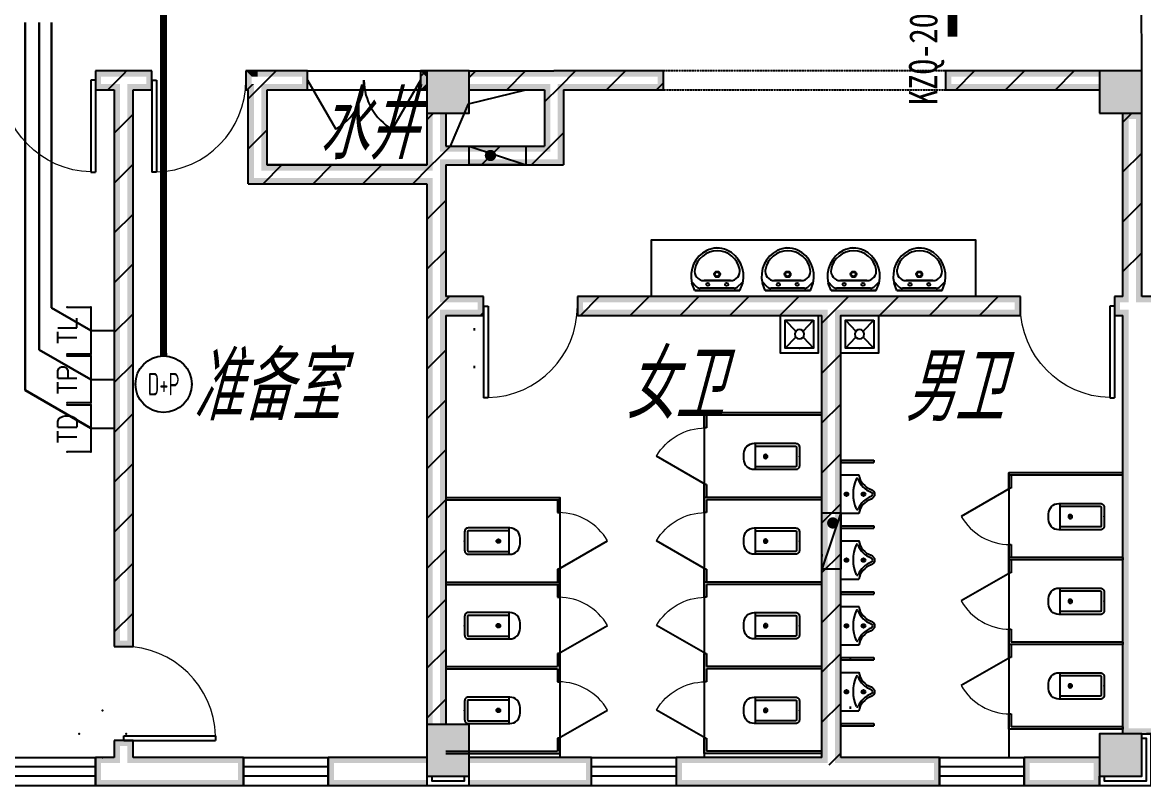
# Model space of a CAD drawing. Extents: x 1241380 to 1952554, y 1012187 to 1766051.
# Drawn here: x 1614563 to 1626485, y 1104713 to 1112829 of the extents above; entities that cross this region are included whole.
import ezdxf
from ezdxf.enums import TextEntityAlignment as Align

# ---------------------------------------------------------------- set-up
doc = ezdxf.new("R2010")
doc.units = 0
doc.linetypes.add('DASH', pattern=[0.35, 0.25, -0.1])
for name, color, linetype in [('1-建筑底图', 8, 'Continuous'), ('EQUIP-插座', 3, 'Continuous'), ('EQUIP-照明', 3, 'Continuous'), ('EQUIP-通讯', 3, 'Continuous'), ('PUB_HATCH', 8, 'Continuous'), ('WIRE-综合布线', 5, 'Continuous'), ('光纤点位', 3, 'Continuous'), ('抗震支吊架', 2, 'Continuous'), ('红机电话', 3, 'Continuous'), ('蓝机电话', 3, 'Continuous')]:
    doc.layers.add(name, color=color, linetype=linetype)
doc.layers.add('内网线路', color=1, linetype='Continuous', lineweight=30)
doc.layers.get('EQUIP-插座').off()
doc.styles.add('_TEL_ATTDEF', font='GBENOR', dxfattribs={"width": 0.8, "height": 3, "bigfont": 'GBCBIG'})
doc.styles.add('_TEL_DIM', font='SIMPLEX', dxfattribs={"width": 0.8, "height": 3.5, "bigfont": 'HZTXT'})
doc.styles.add('kzcad', font='', dxfattribs={"width": 0.8})
doc.styles.get("Standard").update_dxf_attribs({"font": 'gbeitc.shx', "bigfont": 'gbcbig.shx'})
doc.styles.get('kzcad').set_extended_font_data('SimSun')
doc.linetypes.add('JIEDI', pattern='A,1.25,-0.25,0.25,-0.25,0.625,["/",Standard,S=0.6,R=0,X=0,Y=-0.3],0.625,-0.25,0.25,-0.25', length=4)
pattern_1 = [(45, (933820.03, 485085.73), (-265.16515, 265.16515), [])]

# ---------------------------------------------------------------- blocks, each defined once
blk = doc.blocks.new('$lvtry$00000202')
at = {"color": 0}
for p, q in [((-110, -40, 0), (-110, -470, 0)), ((100, -30, 0), (-100, -30, 0)), ((110, -470, 0), (110, -40, 0)), ((140, -470, 0), (-140, -470, 0))]:
    blk.add_line(p, q, dxfattribs=at)
at = {"color": 0, "elevation": 0}
blk.add_lwpolyline([(140, -40, 0.414214), (100, 0), (-100, 0, 0.414214), (-140, -40), (-140, -480, 0.414214), (-30, -590), (30, -590, 0.414214), (140, -480)], format="xyb", close=True, dxfattribs=at)
at = {"color": 0}
blk.add_circle((0, -359, 0), 20, dxfattribs=at)
for centre, start, end in [((-100, -40, 0), 90, 180), ((100, -40, 0), 0, 90)]:
    blk.add_arc(centre, 10, start, end, dxfattribs=at)
for p in [(0, 0, 0), (0, -359, 0)]:
    blk.add_point(p, dxfattribs=at)
blk = doc.blocks.new('$TCHSYS$APDOOR2D')
blk.add_line((0.5, 0), (0, 0.866))
at = {"lineweight": 13}
blk.add_arc((0.5, 0), 1, 120, 180, dxfattribs=at)
blk = doc.blocks.new('$lvtry$00000191')
for p, q in [((-150, -150), (-39, -269)), ((39, -269), (150, -150)), ((-150, -450), (-39, -331)), ((39, -331), (150, -450))]:
    blk.add_line(p, q)
for points in [[(200, -500), (200, -100), (-200, -100), (-200, -500)], [(150, -450), (150, -150), (-150, -150), (-150, -450)]]:
    blk.add_lwpolyline(points, close=True)
blk.add_circle((0, -300), 50)
blk.add_point((0, -150))
blk = doc.blocks.new('_E6')
for p, q in [((240, 0), (-240, 0)), ((-237, 0), (239, 0)), ((240, 0), (270, -79)), ((-213, -36), (-271, -91)), ((-240, 0), (-270, -79)), ((-179, -23), (181, -23)), ((141, -105), (-141, -105)), ((-141, -105), (141, -105)), ((217, -37), (274, -95))]:
    blk.add_line(p, q)
for centre, radius in [((-99, -65), 16.3), ((101, -65), 16.3), ((2, -172), 31.6), ((2, -172), 23)]:
    blk.add_circle(centre, radius)
for centre, radius, start, end in [((28, -152), 307, 166.1751, 244.7296), ((-141, -205), 100, 90, 190.5602), ((-179, -73), 50, 90, 133.181), ((-28, -152), 307, 297.0639, 13.8249), ((141, -205), 100, 349.4398, 90), ((181, -73), 50, 44.5607, 90), ((0, -179), 243, 190.5602, 349.4398), ((0, -201), 250, 245.8071, 296.4628), ((28, -152), 307, 266.589, 266.5936)]:
    blk.add_arc(centre, radius, start, end)
at = {"width": 0.8, "flags": 9}
for tag in ['XSIZE', 'YSIZE']:
    blk.add_attdef(tag, (0, 0), '', height=0.5, dxfattribs=at)
blk = doc.blocks.new('nd1')
blk.add_lwpolyline([(0, 200), (600, 200), (600, 0), (0, 0)], close=True)
blk.add_lwpolyline([(0, 0), (0, 200), (600, 0)])
blk.add_solid([(0, 0), (0, 200), (600, 0), (0, 0)])
blk = doc.blocks.new('$WINLIB2D$00000001')
at = {"color": 0}
for points in [[(-0.5, 0.5), (-0.5, -0.5)], [(-0.5, 0.5), (0.5, 0.5)], [(0.5, -0.5), (0.5, 0.5)], [(0.5, 0.1667), (-0.5, 0.1667)], [(0.5, -0.1667), (-0.5, -0.1667)], [(-0.5, -0.5), (0.5, -0.5)]]:
    blk.add_lwpolyline(points, dxfattribs=at)
blk = doc.blocks.new('$DorLib2D$00000001')
at = {"color": 0}
for p, q in [((0.45, 0.975), (0.5, 0.975)), ((0.45, 0), (0.45, 0.975)), ((0.5, 0), (0.5, 0.975)), ((0.5, 0), (0.45, 0))]:
    blk.add_line(p, q, dxfattribs=at)
at = {"color": 0, "lineweight": 13}
blk.add_arc((0.475, 0), 0.975, 91.4693, 180, dxfattribs=at)
blk = doc.blocks.new('_FZH')
blk.add_lwpolyline([(-0.5, -0.5), (0.5, -0.5), (0.5, 0.5), (-0.5, 0.5)], close=True)
at = {"layer": 'PUB_HATCH'}
blk.add_solid([(-0.5, -0.5), (0.5, -0.5), (-0.5, 0.5), (0.5, 0.5)], dxfattribs=at)
blk = doc.blocks.new('$DorLib2D$00000231')
at = {"color": 0}
for p, q in [((-0.5, 0), (-0.25, 0.433)), ((0.5, 0), (0.25, 0.433))]:
    blk.add_line(p, q, dxfattribs=at)
for centre, start, end in [((-0.5, 0), 0, 60), ((0.5, 0), 120, 180)]:
    blk.add_arc(centre, 0.5, start, end, dxfattribs=at)
blk = doc.blocks.new('$lvtry$00000222')
at = {"color": 0, "elevation": 0}
blk.add_lwpolyline([(-205, -191), (-205, 0), (205, 0), (205, -191, 0.268068), (51, -323, -0.317765), (0, -360, -0.317765), (-51, -323, 0.268068)], format="xyb", close=True, dxfattribs=at)
at = {"color": 0}
for centre in [(0, -60, 0), (0, -242, 0)]:
    blk.add_circle(centre, 20, dxfattribs=at)
for centre, radius, start, end in [((-152, -175, 0), 10, 114.1084, 248.1394), ((5, -526, 0), 395, 66.6675, 114.1084), ((-243, -401, 0), 233, 19.2639, 68.1394), ((243, -401, 0), 233, 110.4941, 160.7361), ((158, -173, 0), 10, 290.4941, 66.6675), ((0, -316, 0), 24, 199.2639, 269.4998), ((0, -316, 0), 24, 270.5002, 340.7361)]:
    blk.add_arc(centre, radius, start, end, dxfattribs=at)
for p in [(0, -60, 0), (0, -242, 0)]:
    blk.add_point(p, dxfattribs=at)
blk = doc.blocks.new('1-二层建筑底图')
at = {"layer": '1-建筑底图'}
h = blk.add_hatch(dxfattribs=at)
h.set_pattern_fill('普通砖', color=256, scale=150, style=0)
h.set_pattern_definition(pattern_1)
h.paths.add_polyline_path([(1615640, 1157388), (1615640, 1157521), (1615340, 1157521), (1615340, 1157321), (1615540, 1157321), (1615600, 1157381)])
for points in [[(1615640, 1157521), (1615340, 1157521), (1615400, 1157461), (1615640, 1157461)], [(1615340, 1157521), (1615340, 1157321), (1615400, 1157381), (1615400, 1157461)], [(1615940, 1157521), (1615640, 1157521), (1615640, 1157461), (1615880, 1157461)], [(1615940, 1157321), (1615940, 1157521), (1615880, 1157461), (1615880, 1157381)], [(1617065, 1157521), (1616940, 1157521), (1617000, 1157461), (1617065, 1157461)], [(1616940, 1157521), (1616940, 1157321), (1617000, 1157381), (1617000, 1157461)], [(1617595, 1157521), (1617065, 1157521), (1617065, 1157461), (1617535, 1157461)], [(1617595, 1157321), (1617595, 1157521), (1617535, 1157461), (1617535, 1157381)], [(1618865, 1157461), (1618865, 1157521), (1618795, 1157521), (1618855, 1157461)], [(1618795, 1157521), (1618795, 1157321), (1618855, 1157381), (1618855, 1157461)], [(1619315, 1157521), (1618865, 1157521), (1618925, 1157461), (1619255, 1157461)], [(1618865, 1157521), (1618865, 1157071), (1618925, 1157131), (1618925, 1157461)], [(1619315, 1157071), (1619315, 1157521), (1619255, 1157461), (1619255, 1157131)], [(1619315, 1157521), (1619315, 1157461), (1620215, 1157461), (1620215, 1157521)], [(1621379, 1157521), (1620215, 1157521), (1620215, 1157461), (1621319, 1157461)], [(1621379, 1157321), (1621379, 1157521), (1621319, 1157461), (1621319, 1157381)], [(1626015, 1157461), (1626015, 1157521), (1624379, 1157521), (1624439, 1157461)], [(1624379, 1157521), (1624379, 1157321), (1624439, 1157381), (1624439, 1157461)], [(1626465, 1157521), (1626015, 1157521), (1626075, 1157461), (1626405, 1157461)], [(1626015, 1157521), (1626015, 1157071), (1626075, 1157131), (1626075, 1157461)], [(1626465, 1157071), (1626465, 1157521), (1626405, 1157461), (1626405, 1157131)], [(1615340, 1157321), (1615540, 1157321), (1615600, 1157381), (1615400, 1157381)], [(1615540, 1157321), (1615540, 1151401), (1615600, 1151461), (1615600, 1157381)], [(1615740, 1157321), (1615940, 1157321), (1615880, 1157381), (1615680, 1157381)], [(1615740, 1151401), (1615740, 1157321), (1615680, 1157381), (1615680, 1151461)], [(1616940, 1157321), (1616965, 1157321), (1617025, 1157381), (1617000, 1157381)], [(1616965, 1156321), (1616965, 1157321), (1617025, 1157381), (1617025, 1156381)], [(1617165, 1157321), (1617595, 1157321), (1617535, 1157381), (1617105, 1157381)], [(1617165, 1156521), (1617165, 1157321), (1617105, 1157381), (1617105, 1156461)], [(1618865, 1157321), (1618865, 1157381), (1618855, 1157381), (1618795, 1157321)], [(1619315, 1157381), (1619315, 1157321), (1620115, 1157321), (1620175, 1157381)], [(1620115, 1157321), (1620115, 1156721), (1620175, 1156661), (1620175, 1157381)], [(1620315, 1157321), (1621379, 1157321), (1621319, 1157381), (1620255, 1157381)], [(1620315, 1157321), (1620315, 1156521), (1620255, 1156581), (1620255, 1157381)], [(1626015, 1157321), (1626015, 1157381), (1624439, 1157381), (1624379, 1157321)], [(1618865, 1157071), (1619315, 1157071), (1619255, 1157131), (1618925, 1157131)], [(1618925, 1157071), (1618865, 1157071), (1618865, 1156621), (1618925, 1156621)], [(1619065, 1157071), (1619005, 1157071), (1619005, 1156661), (1619065, 1156721)], [(1626015, 1157071), (1626465, 1157071), (1626405, 1157131), (1626075, 1157131)], [(1626265, 1155121), (1626325, 1155061), (1626325, 1157071), (1626265, 1157071)], [(1626265, 1157071), (1626265, 1157011), (1626465, 1157011), (1626465, 1157071)], [(1626465, 1155121), (1626465, 1157071), (1626405, 1157071), (1626405, 1155061)], [(1619065, 1156721), (1620115, 1156721), (1620175, 1156661), (1619005, 1156661)], [(1618865, 1156621), (1618865, 1156521), (1618925, 1156461), (1618925, 1156621)], [(1619065, 1156521), (1619065, 1156421), (1619005, 1156421), (1619005, 1156581)], [(1619065, 1156521), (1620315, 1156521), (1620255, 1156581), (1619005, 1156581)], [(1617165, 1156521), (1618865, 1156521), (1618925, 1156461), (1617105, 1156461)], [(1616965, 1156321), (1618865, 1156321), (1618925, 1156381), (1617025, 1156381)], [(1618865, 1156321), (1618865, 1155021), (1618925, 1155021), (1618925, 1156381)], [(1619065, 1156421), (1619065, 1155121), (1619005, 1155061), (1619005, 1156421)], [(1619465, 1155121), (1619065, 1155121), (1619005, 1155061), (1619405, 1155061)], [(1619465, 1154921), (1619465, 1155121), (1619405, 1155061), (1619405, 1154981)], [(1623165, 1155121), (1620465, 1155121), (1620525, 1155061), (1623165, 1155061)], [(1620465, 1155121), (1620465, 1154921), (1620525, 1154981), (1620525, 1155061)], [(1625175, 1155121), (1623165, 1155121), (1623165, 1155061), (1625115, 1155061)], [(1625175, 1154921), (1625175, 1155121), (1625115, 1155061), (1625115, 1154981)], [(1626265, 1155121), (1626175, 1155121), (1626235, 1155061), (1626325, 1155061)], [(1626175, 1155121), (1626175, 1154921), (1626235, 1154981), (1626235, 1155061)], [(1626565, 1155121), (1626465, 1155121), (1626405, 1155061), (1626565, 1155061)], [(1618865, 1150221), (1618865, 1150571), (1618925, 1150571), (1618925, 1155021), (1618865, 1155021)], [(1619005, 1150571), (1619065, 1150571), (1619065, 1154921), (1619005, 1154981)], [(1619065, 1154921), (1619465, 1154921), (1619405, 1154981), (1619005, 1154981)], [(1620465, 1154921), (1623065, 1154921), (1623125, 1154981), (1620525, 1154981)], [(1623065, 1150221), (1623065, 1154921), (1623125, 1154981), (1623125, 1150161)], [(1623265, 1154921), (1625175, 1154921), (1625115, 1154981), (1623205, 1154981)], [(1623265, 1150221), (1623265, 1154921), (1623205, 1154981), (1623205, 1150161)], [(1626175, 1154921), (1626265, 1154921), (1626325, 1154981), (1626235, 1154981)], [(1626265, 1150471), (1626325, 1150471), (1626325, 1154981), (1626265, 1154921)], [(1615540, 1151401), (1615740, 1151401), (1615680, 1151461), (1615600, 1151461)], [(1619315, 1150571), (1618865, 1150571), (1618925, 1150511), (1619255, 1150511)], [(1618865, 1150571), (1618865, 1150021), (1618925, 1150081), (1618925, 1150511)], [(1619315, 1150021), (1619315, 1150571), (1619255, 1150511), (1619255, 1150081)], [(1626465, 1150471), (1626015, 1150471), (1626075, 1150411), (1626405, 1150411)], [(1626015, 1150471), (1626015, 1150021), (1626075, 1150081), (1626075, 1150411)], [(1626265, 1150471), (1626565, 1150471), (1626565, 1150531), (1626265, 1150531)], [(1626465, 1150021), (1626465, 1150471), (1626405, 1150411), (1626405, 1150081)], [(1615740, 1150401), (1615540, 1150401), (1615600, 1150341), (1615680, 1150341)], [(1615540, 1150401), (1615540, 1150221), (1615600, 1150161), (1615600, 1150341)], [(1615740, 1150221), (1615740, 1150401), (1615680, 1150341), (1615680, 1150161)], [(1615540, 1150221), (1615340, 1150221), (1615400, 1150161), (1615600, 1150161)], [(1615340, 1150221), (1615340, 1149921), (1615400, 1149981), (1615400, 1150161)], [(1616915, 1150221), (1615740, 1150221), (1615680, 1150161), (1616855, 1150161)], [(1616915, 1149921), (1616915, 1150221), (1616855, 1150161), (1616855, 1149981)], [(1618865, 1150221), (1617815, 1150221), (1617875, 1150161), (1618865, 1150161)], [(1617815, 1150221), (1617815, 1149921), (1617875, 1149981), (1617875, 1150161)], [(1619315, 1150221), (1619315, 1150161), (1620555, 1150161), (1620615, 1150221)], [(1620615, 1149921), (1620615, 1150221), (1620555, 1150161), (1620555, 1149981)], [(1623065, 1150221), (1621515, 1150221), (1621575, 1150161), (1623125, 1150161)], [(1621515, 1150221), (1621515, 1149921), (1621575, 1149981), (1621575, 1150161)], [(1624315, 1150221), (1623265, 1150221), (1623205, 1150161), (1624255, 1150161)], [(1624315, 1149921), (1624315, 1150221), (1624255, 1150161), (1624255, 1149981)], [(1626015, 1150221), (1625215, 1150221), (1625275, 1150161), (1625955, 1150161)], [(1625215, 1150221), (1625215, 1149921), (1625275, 1149981), (1625275, 1150161)], [(1626015, 1149921), (1626015, 1150221), (1625955, 1150161), (1625955, 1149981)], [(1618865, 1150021), (1619315, 1150021), (1619255, 1150081), (1618925, 1150081)], [(1626015, 1150021), (1626465, 1150021), (1626405, 1150081), (1626075, 1150081)], [(1615340, 1149921), (1615640, 1149921), (1615640, 1149981), (1615400, 1149981)], [(1615640, 1149921), (1616915, 1149921), (1616855, 1149981), (1615640, 1149981)], [(1617815, 1149921), (1618865, 1149921), (1618865, 1149981), (1617875, 1149981)], [(1619315, 1149921), (1620615, 1149921), (1620555, 1149981), (1619315, 1149981)], [(1621515, 1149921), (1623165, 1149921), (1623165, 1149981), (1621575, 1149981)], [(1623165, 1149921), (1624315, 1149921), (1624255, 1149981), (1623165, 1149981)], [(1625215, 1149921), (1626015, 1149921), (1625955, 1149981), (1625275, 1149981)]]:
    blk.add_hatch(color=256, dxfattribs=at).paths.add_polyline_path(points)
h = blk.add_hatch(dxfattribs=at)
h.set_pattern_fill('普通砖', color=256, scale=150, style=0)
h.set_pattern_definition(pattern_1)
h.paths.add_polyline_path([(1615680, 1157381), (1615740, 1157321), (1615940, 1157321), (1615940, 1157521), (1615640, 1157521), (1615640, 1157388)])
h = blk.add_hatch(dxfattribs=at)
h.set_pattern_fill('普通砖', color=256, scale=150, style=0)
h.set_pattern_definition(pattern_1)
h.paths.add_polyline_path([(1617065, 1157388), (1617065, 1157521), (1616940, 1157521), (1616940, 1157321), (1616965, 1157321), (1617025, 1157381)])
h = blk.add_hatch(dxfattribs=at)
h.set_pattern_fill('普通砖', color=256, scale=150, style=0)
h.set_pattern_definition(pattern_1)
h.paths.add_polyline_path([(1617105, 1157381), (1617165, 1157321), (1617595, 1157321), (1617595, 1157521), (1617065, 1157521), (1617065, 1157388)])
h = blk.add_hatch(dxfattribs=at)
h.set_pattern_fill('普通砖', color=256, scale=150, style=0)
h.set_pattern_definition(pattern_1)
h.paths.add_polyline_path([(1618865, 1157321), (1618865, 1157521), (1618795, 1157521), (1618795, 1157321)])
h = blk.add_hatch(dxfattribs=at)
h.set_pattern_fill('普通砖', color=256, scale=150, style=0)
h.set_pattern_definition(pattern_1)
h.paths.add_polyline_path([(1619315, 1157521), (1619315, 1157321), (1620115, 1157321), (1620175, 1157381), (1620215, 1157388), (1620215, 1157521)])
h = blk.add_hatch(dxfattribs=at)
h.set_pattern_fill('普通砖', color=256, scale=150, style=0)
h.set_pattern_definition(pattern_1)
h.paths.add_polyline_path([(1620255, 1157381), (1620315, 1157321), (1621379, 1157321), (1621379, 1157521), (1620215, 1157521), (1620215, 1157388)])
h = blk.add_hatch(dxfattribs=at)
h.set_pattern_fill('普通砖', color=256, scale=150, style=0)
h.set_pattern_definition(pattern_1)
h.paths.add_polyline_path([(1626015, 1157321), (1626015, 1157521), (1624379, 1157521), (1624379, 1157321)])
h = blk.add_hatch(dxfattribs=at)
h.set_pattern_fill('普通砖', color=256, scale=150, style=0)
h.set_pattern_definition(pattern_1)
h.paths.add_polyline_path([(1615600, 1157381), (1615540, 1157321), (1615540, 1151401), (1615740, 1151401), (1615740, 1157321), (1615680, 1157381), (1615640, 1157388)])
h = blk.add_hatch(dxfattribs=at)
h.set_pattern_fill('普通砖', color=256, scale=150, style=0)
h.set_pattern_definition(pattern_1)
h.paths.add_polyline_path([(1616965, 1156321), (1617165, 1156521), (1617165, 1157321), (1617105, 1157381), (1617065, 1157388), (1617025, 1157381), (1616965, 1157321)])
h = blk.add_hatch(dxfattribs=at)
h.set_pattern_fill('普通砖', color=256, scale=150, style=0)
h.set_pattern_definition(pattern_1)
h.paths.add_polyline_path([(1620215, 1157388), (1620175, 1157381), (1620115, 1157321), (1620115, 1156721), (1620315, 1156521), (1620315, 1157321), (1620255, 1157381)])
h = blk.add_hatch(dxfattribs=at)
h.set_pattern_fill('普通砖', color=256, scale=150, style=0)
h.set_pattern_definition(pattern_1)
h.paths.add_polyline_path([(1619065, 1157071), (1618865, 1157071), (1618865, 1156621), (1618998, 1156621), (1619005, 1156661), (1619065, 1156721)])
h = blk.add_hatch(dxfattribs=at)
h.set_pattern_fill('普通砖', color=256, scale=150, style=0)
h.set_pattern_definition(pattern_1)
h.paths.add_polyline_path([(1626390, 1155021), (1626405, 1155061), (1626465, 1155121), (1626465, 1157071), (1626265, 1157071), (1626265, 1155121), (1626325, 1155061)])
h = blk.add_hatch(dxfattribs=at)
h.set_pattern_fill('普通砖', color=256, scale=150, style=0)
h.set_pattern_definition(pattern_1)
h.paths.add_polyline_path([(1618998, 1156621), (1619005, 1156581), (1619065, 1156521), (1620315, 1156521), (1620115, 1156721), (1619065, 1156721), (1619005, 1156661)])
h = blk.add_hatch(dxfattribs=at)
h.set_pattern_fill('普通砖', color=256, scale=150, style=0)
h.set_pattern_definition(pattern_1)
h.paths.add_polyline_path([(1618998, 1156621), (1618865, 1156621), (1618865, 1156521), (1618925, 1156461), (1618932, 1156421), (1619065, 1156421), (1619065, 1156521), (1619005, 1156581)])
h = blk.add_hatch(dxfattribs=at)
h.set_pattern_fill('普通砖', color=256, scale=150, style=0)
h.set_pattern_definition(pattern_1)
h.paths.add_polyline_path([(1617165, 1156521), (1616965, 1156321), (1618865, 1156321), (1618925, 1156381), (1618932, 1156421), (1618925, 1156461), (1618865, 1156521)])
h = blk.add_hatch(dxfattribs=at)
h.set_pattern_fill('普通砖', color=256, scale=150, style=0)
h.set_pattern_definition(pattern_1)
h.paths.add_polyline_path([(1618932, 1156421), (1618925, 1156381), (1618865, 1156321), (1618865, 1155021), (1618998, 1155021), (1619005, 1155061), (1619065, 1155121), (1619065, 1156421)])
h = blk.add_hatch(dxfattribs=at)
h.set_pattern_fill('普通砖', color=256, scale=150, style=0)
h.set_pattern_definition(pattern_1)
h.paths.add_polyline_path([(1619005, 1154981), (1619065, 1154921), (1619465, 1154921), (1619465, 1155121), (1619065, 1155121), (1619005, 1155061), (1618998, 1155021)])
h = blk.add_hatch(dxfattribs=at)
h.set_pattern_fill('普通砖', color=256, scale=150, style=0)
h.set_pattern_definition(pattern_1)
h.paths.add_polyline_path([(1623165, 1154988), (1623165, 1155121), (1620465, 1155121), (1620465, 1154921), (1623065, 1154921), (1623125, 1154981)])
h = blk.add_hatch(dxfattribs=at)
h.set_pattern_fill('普通砖', color=256, scale=150, style=0)
h.set_pattern_definition(pattern_1)
h.paths.add_polyline_path([(1623205, 1154981), (1623265, 1154921), (1625175, 1154921), (1625175, 1155121), (1623165, 1155121), (1623165, 1154988)])
h = blk.add_hatch(dxfattribs=at)
h.set_pattern_fill('普通砖', color=256, scale=150, style=0)
h.set_pattern_definition(pattern_1)
h.paths.add_polyline_path([(1626325, 1155061), (1626265, 1155121), (1626175, 1155121), (1626175, 1154921), (1626265, 1154921), (1626325, 1154981), (1626390, 1155021)])
h = blk.add_hatch(dxfattribs=at)
h.set_pattern_fill('普通砖', color=256, scale=150, style=0)
h.set_pattern_definition(pattern_1)
h.paths.add_polyline_path([(1618865, 1150221), (1618865, 1150571), (1619065, 1150571), (1619065, 1154921), (1619005, 1154981), (1618998, 1155021), (1618865, 1155021)])
h = blk.add_hatch(dxfattribs=at)
h.set_pattern_fill('普通砖', color=256, scale=150, style=0)
h.set_pattern_definition(pattern_1)
h.paths.add_polyline_path([(1623165, 1150121), (1623265, 1150221), (1623265, 1154921), (1623205, 1154981), (1623165, 1154988), (1623125, 1154981), (1623065, 1154921), (1623065, 1150221)])
h = blk.add_hatch(dxfattribs=at)
h.set_pattern_fill('普通砖', color=256, scale=150, style=0)
h.set_pattern_definition(pattern_1)
h.paths.add_polyline_path([(1615640, 1150121), (1615740, 1150221), (1615740, 1150401), (1615540, 1150401), (1615540, 1150221)])
for p, q in [((1626465, 1157521), (1626463, 1162056)), ((1615640, 1157521), (1615340, 1157521)), ((1615340, 1157521), (1615340, 1157321)), ((1615940, 1157521), (1615640, 1157521)), ((1615940, 1157321), (1615940, 1157521)), ((1617065, 1157521), (1616940, 1157521)), ((1616940, 1157521), (1616940, 1157321)), ((1617595, 1157521), (1617065, 1157521)), ((1617595, 1157321), (1617595, 1157521)), ((1617595, 1157521), (1618795, 1157521)), ((1618865, 1157521), (1618795, 1157521)), ((1618795, 1157521), (1618795, 1157321)), ((1619315, 1157521), (1620215, 1157521)), ((1621379, 1157521), (1620215, 1157521)), ((1621379, 1157321), (1621379, 1157521)), ((1626015, 1157521), (1624379, 1157521)), ((1624379, 1157521), (1624379, 1157321)), ((1615340, 1157321), (1615540, 1157321)), ((1615540, 1157321), (1615540, 1151401)), ((1615740, 1157321), (1615940, 1157321)), ((1615740, 1151401), (1615740, 1157321)), ((1616940, 1157321), (1616965, 1157321)), ((1616965, 1156321), (1616965, 1157321)), ((1617165, 1157321), (1617595, 1157321)), ((1617165, 1156521), (1617165, 1157321)), ((1617595, 1157321), (1618795, 1157321)), ((1618795, 1157321), (1618865, 1157321)), ((1619315, 1157321), (1620115, 1157321)), ((1620115, 1157321), (1620115, 1156721)), ((1620315, 1157321), (1621379, 1157321)), ((1620315, 1157321), (1620315, 1156521)), ((1624379, 1157321), (1626015, 1157321)), ((1618865, 1157071), (1618865, 1156621)), ((1619065, 1157071), (1619065, 1156721)), ((1626265, 1155121), (1626265, 1157071)), ((1626465, 1155121), (1626465, 1157071)), ((1626465, 1157071), (1626465, 1157071)), ((1619065, 1156721), (1620115, 1156721)), ((1618865, 1156621), (1618865, 1156521)), ((1617165, 1156521), (1618865, 1156521)), ((1619065, 1156521), (1619065, 1156421)), ((1619065, 1156521), (1620315, 1156521)), ((1616965, 1156321), (1618865, 1156321)), ((1618865, 1156321), (1618865, 1155021)), ((1619065, 1156421), (1619065, 1155121)), ((1619465, 1155121), (1619065, 1155121)), ((1619465, 1154921), (1619465, 1155121)), ((1623165, 1155121), (1620465, 1155121)), ((1620465, 1155121), (1620465, 1154921)), ((1625175, 1155121), (1623165, 1155121)), ((1625175, 1154921), (1625175, 1155121)), ((1626265, 1155121), (1626175, 1155121)), ((1626175, 1155121), (1626175, 1154921)), ((1626565, 1155121), (1626465, 1155121)), ((1618865, 1155021), (1618865, 1150571)), ((1619065, 1154921), (1619065, 1150571)), ((1619065, 1154921), (1619465, 1154921)), ((1620465, 1154921), (1623065, 1154921)), ((1623065, 1150221), (1623065, 1154921)), ((1623265, 1154921), (1625175, 1154921)), ((1623265, 1150221), (1623265, 1154921)), ((1626175, 1154921), (1626265, 1154921)), ((1626265, 1150471), (1626265, 1154921)), ((1619365, 1154786), (1619365, 1154761)), ((1619365, 1154386), (1619365, 1154361)), ((1619365, 1154386), (1619365, 1154361)), ((1619365, 1154386), (1619365, 1154361)), ((1621812, 1153724), (1621812, 1153886)), ((1623065, 1153886), (1621812, 1153886)), ((1621837, 1153861), (1621837, 1153724)), ((1623065, 1153861), (1621837, 1153861)), ((1621837, 1153724), (1621812, 1153724)), ((1623265, 1153382), (1623615, 1153382)), ((1623265, 1153382), (1623265, 1153357)), ((1623265, 1153357), (1623615, 1153357)), ((1623615, 1153382), (1623615, 1153357)), ((1626265, 1153246), (1625052, 1153246)), ((1625052, 1153084), (1625052, 1153246)), ((1626265, 1153221), (1625052, 1153221)), ((1625077, 1153221), (1625077, 1153084)), ((1621812, 1152974), (1621812, 1153124)), ((1621837, 1153124), (1621812, 1153124)), ((1621837, 1153124), (1621837, 1152986)), ((1619065, 1152986), (1619065, 1152961)), ((1619065, 1152986), (1619065, 1152961)), ((1619065, 1152986), (1619065, 1152961)), ((1619065, 1152986), (1620252, 1152986)), ((1619065, 1152986), (1619065, 1152961)), ((1619065, 1152986), (1620277, 1152986)), ((1619065, 1152986), (1619065, 1152961)), ((1620277, 1152824), (1620277, 1152986)), ((1621812, 1152824), (1621812, 1152986)), ((1623065, 1152986), (1621812, 1152986)), ((1623065, 1152986), (1621812, 1152986)), ((1625077, 1153084), (1625052, 1153084)), ((1619065, 1152961), (1620277, 1152961)), ((1619065, 1152961), (1620252, 1152961)), ((1620252, 1152961), (1620252, 1152824)), ((1621837, 1152961), (1621837, 1152824)), ((1623065, 1152961), (1621837, 1152961)), ((1623065, 1152961), (1621837, 1152961)), ((1620252, 1152824), (1620277, 1152824)), ((1621837, 1152824), (1621812, 1152824)), ((1623265, 1152682), (1623615, 1152682)), ((1623265, 1152682), (1623265, 1152657)), ((1623265, 1152657), (1623615, 1152657)), ((1623615, 1152682), (1623615, 1152657)), ((1623065, 1152382), (1623065, 1152357)), ((1625052, 1152321), (1625052, 1152484)), ((1625052, 1152484), (1625077, 1152484)), ((1625077, 1152484), (1625077, 1152346)), ((1626265, 1152346), (1625052, 1152346)), ((1625052, 1152184), (1625052, 1152346)), ((1626265, 1152321), (1625052, 1152321)), ((1626265, 1152321), (1625052, 1152321)), ((1626265, 1152346), (1625077, 1152346)), ((1626265, 1152346), (1625077, 1152346)), ((1626265, 1152346), (1625077, 1152346)), ((1626265, 1152321), (1625077, 1152321)), ((1625077, 1152321), (1625077, 1152184)), ((1626265, 1152321), (1625077, 1152321)), ((1626265, 1152346), (1626265, 1152321)), ((1626265, 1152346), (1626265, 1152321)), ((1620277, 1152224), (1620252, 1152224)), ((1620252, 1152224), (1620252, 1152086)), ((1620277, 1152074), (1620277, 1152224)), ((1621812, 1152074), (1621812, 1152224)), ((1621837, 1152224), (1621812, 1152224)), ((1621837, 1152224), (1621837, 1152086)), ((1625077, 1152184), (1625052, 1152184)), ((1619065, 1152086), (1619065, 1152061)), ((1619065, 1152086), (1619065, 1152061)), ((1619065, 1152086), (1619065, 1152061)), ((1619065, 1152086), (1619065, 1152061)), ((1619065, 1152086), (1620252, 1152086)), ((1619065, 1152086), (1619065, 1152061)), ((1619065, 1152086), (1620277, 1152086)), ((1619065, 1152086), (1619065, 1152061)), ((1619065, 1152061), (1620277, 1152061)), ((1619065, 1152061), (1620252, 1152061)), ((1620252, 1152061), (1620252, 1151924)), ((1620277, 1151924), (1620277, 1152086)), ((1621812, 1151924), (1621812, 1152086)), ((1623065, 1152086), (1621812, 1152086)), ((1621837, 1152061), (1621837, 1151924)), ((1623065, 1152061), (1621837, 1152061)), ((1620252, 1151924), (1620277, 1151924)), ((1621837, 1151924), (1621812, 1151924)), ((1623265, 1151982), (1623615, 1151982)), ((1623265, 1151982), (1623265, 1151957)), ((1623265, 1151957), (1623615, 1151957)), ((1623615, 1151982), (1623615, 1151957)), ((1625052, 1151421), (1625052, 1151584)), ((1625052, 1151584), (1625077, 1151584)), ((1625077, 1151584), (1625077, 1151446)), ((1625052, 1151284), (1625052, 1151434)), ((1626265, 1151446), (1625077, 1151446)), ((1626265, 1151446), (1625077, 1151446)), ((1626265, 1151446), (1626265, 1151421)), ((1626265, 1151446), (1626265, 1151421)), ((1615540, 1151401), (1615740, 1151401)), ((1620277, 1151324), (1620252, 1151324)), ((1620252, 1151324), (1620252, 1151186)), ((1620277, 1151174), (1620277, 1151324)), ((1621812, 1151174), (1621812, 1151324)), ((1621812, 1151324), (1621837, 1151324)), ((1621837, 1151324), (1621837, 1151186)), ((1626265, 1151421), (1625052, 1151421)), ((1626265, 1151421), (1625077, 1151421)), ((1625077, 1151421), (1625077, 1151284)), ((1619065, 1151186), (1620252, 1151186)), ((1623065, 1151186), (1621837, 1151186)), ((1623265, 1151282), (1623615, 1151282)), ((1623265, 1151282), (1623265, 1151257)), ((1623265, 1151257), (1623615, 1151257)), ((1623365, 1151282), (1623365, 1151257)), ((1623365, 1151282), (1623365, 1151257)), ((1623615, 1151282), (1623615, 1151257)), ((1625077, 1151284), (1625052, 1151284)), ((1619065, 1151161), (1620252, 1151161)), ((1620252, 1151161), (1620252, 1151024)), ((1620277, 1151024), (1620277, 1151174)), ((1621812, 1151024), (1621812, 1151174)), ((1623065, 1151161), (1621837, 1151161)), ((1621837, 1151161), (1621837, 1151024)), ((1620252, 1151024), (1620277, 1151024)), ((1621837, 1151024), (1621812, 1151024)), ((1623365, 1150761), (1623365, 1150736)), ((1623365, 1150761), (1623365, 1150736)), ((1625052, 1150521), (1625052, 1150684)), ((1625052, 1150684), (1625077, 1150684)), ((1625077, 1150684), (1625077, 1150546)), ((1623265, 1150582), (1623615, 1150582)), ((1623265, 1150582), (1623265, 1150557)), ((1623265, 1150557), (1623615, 1150557)), ((1623615, 1150582), (1623615, 1150557)), ((1626265, 1150521), (1625052, 1150521)), ((1626265, 1150546), (1625077, 1150546)), ((1626265, 1150546), (1626265, 1150521)), ((1626465, 1150471), (1626565, 1150471)), ((1615740, 1150401), (1615540, 1150401)), ((1615540, 1150401), (1615540, 1150221)), ((1615740, 1150221), (1615740, 1150401)), ((1620277, 1150424), (1620252, 1150424)), ((1620252, 1150424), (1620252, 1150286)), ((1620277, 1150261), (1620277, 1150424)), ((1621812, 1150261), (1621812, 1150424)), ((1621812, 1150424), (1621837, 1150424)), ((1621837, 1150424), (1621837, 1150286)), ((1619065, 1150286), (1620252, 1150286)), ((1619065, 1150261), (1620277, 1150261)), ((1623065, 1150261), (1621812, 1150261)), ((1623065, 1150286), (1621837, 1150286)), ((1615540, 1150221), (1615340, 1150221)), ((1615340, 1150221), (1615340, 1149921)), ((1616915, 1150221), (1615740, 1150221)), ((1616915, 1149921), (1616915, 1150221)), ((1618865, 1150221), (1617815, 1150221)), ((1617815, 1150221), (1617815, 1149921)), ((1620615, 1150221), (1619315, 1150221)), ((1620615, 1149921), (1620615, 1150221)), ((1623065, 1150221), (1621515, 1150221)), ((1621515, 1150221), (1621515, 1149921)), ((1624315, 1150221), (1623265, 1150221)), ((1624315, 1149921), (1624315, 1150221)), ((1626015, 1150221), (1625215, 1150221)), ((1625215, 1150221), (1625215, 1149921)), ((1626015, 1149921), (1626015, 1150021)), ((1615340, 1149921), (1615640, 1149921)), ((1615640, 1149921), (1616915, 1149921)), ((1617815, 1149921), (1618865, 1149921)), ((1619315, 1149921), (1620615, 1149921)), ((1621515, 1149921), (1623165, 1149921)), ((1623165, 1149921), (1624315, 1149921)), ((1625215, 1149921), (1626015, 1149921))]:
    blk.add_line(p, q, dxfattribs=at)
at = {"layer": '1-建筑底图', "linetype": 'DASH'}
for p, q in [((1624379, 1157521), (1621379, 1157521)), ((1621379, 1157321), (1624379, 1157321))]:
    blk.add_line(p, q, dxfattribs=at)
at = {"layer": '1-建筑底图'}
blk.add_lwpolyline([(1617165, 1157321), (1618865, 1157321), (1618865, 1156521), (1617165, 1156521)], close=True, dxfattribs=at)
for points in [[(1619115, 1156721), (1619306, 1157171), (1619915, 1157321)], [(1624700, 1155121), (1624700, 1155721), (1621250, 1155721), (1621250, 1155121)], [(1623065, 1153886), (1621812, 1153886), (1621812, 1150221)], [(1626265, 1153246), (1625052, 1153246), (1625052, 1150221)], [(1619065, 1152986), (1620277, 1152986), (1620277, 1150221)], [(1626015, 1150021), (1626015, 1149921), (1626565, 1149921), (1626565, 1150471), (1626515, 1150471)], [(1626065, 1150021), (1626065, 1149971), (1626515, 1149971), (1626515, 1150421), (1626465, 1150421)], [(1618865, 1150021), (1618865, 1149921), (1619315, 1149921), (1619315, 1150021)], [(1618915, 1150021), (1618915, 1149971), (1619265, 1149971), (1619265, 1150021)]]:
    blk.add_lwpolyline(points, dxfattribs=at)
at = {"layer": '1-建筑底图', "const_width": 60}
for points in [[(1619534, 1156592, 1), (1619546, 1156651, 1)], [(1623172, 1152685, 1), (1623188, 1152743, 1)]]:
    blk.add_lwpolyline(points, format="xyb", close=True, dxfattribs=at)
at = {"layer": '1-建筑底图'}
for name, p, xscale, yscale, zscale, rotation in [('_FZH', (1619090, 1157296), 449.9999995146645, 449.9999995146645, 449.9999995146645, 359.9999999772178), ('_FZH', (1626240, 1157296), 449.9999995146645, 449.9999995146645, 449.9999995146645, 359.9999999772178), ('$DorLib2D$00000001', (1619965, 1155021), 1000, 1000, 1000, 180), ('$DorLib2D$00000001', (1625675, 1155021), -1000, 1000, -1000, 180), ('$TCHSYS$APDOOR2D', (1621825, 1153424), 600, -600, 25, 269.9999996005319), ('$TCHSYS$APDOOR2D', (1625065, 1152784), -600, -600, 25, 270.0000005866021), ('$TCHSYS$APDOOR2D', (1620265, 1152524), -600, -600, 25, 90.00000039946814), ('$TCHSYS$APDOOR2D', (1621825, 1152524), 600, -600, 25, 269.9999996005319), ('$TCHSYS$APDOOR2D', (1625065, 1151884), -600, -600, 25, 270.0000005866021), ('$TCHSYS$APDOOR2D', (1620265, 1151624), -600, -600, 25, 90.00000039946814), ('$TCHSYS$APDOOR2D', (1621825, 1151624), 600, -600, 25, 269.9999996005319), ('$DorLib2D$00000001', (1615640, 1150901), -1000, -1000, -1000, 90), ('$TCHSYS$APDOOR2D', (1625065, 1150984), -600, -600, 25, 270.0000005866021), ('$TCHSYS$APDOOR2D', (1620265, 1150724), -600, -600, 25, 90.00000058660213), ('$TCHSYS$APDOOR2D', (1621825, 1150724), 600, -600, 25, 269.9999994133979), ('_FZH', (1619090, 1150296), 449.9999995146645, 549.9999999012798, 549.9999999012798, 359.9999999772178), ('_FZH', (1626240, 1150246), 449.9999995146645, 449.9999995146645, 449.9999995146645, 359.9999999772178), ('$WINLIB2D$00000001', (1614040, 1150071), -2600, -300, -2600, 179.9999999999957), ('$WINLIB2D$00000001', (1617365, 1150071), -900, -300, -900, 179.9999999999959), ('$WINLIB2D$00000001', (1621065, 1150071), -900, 300, -900, 179.9999999999966), ('$WINLIB2D$00000001', (1624765, 1150071), -900, -300, -900, 179.9999999999953)]:
    blk.add_blockref(name, p, dxfattribs=dict(at, xscale=xscale, yscale=yscale, zscale=zscale, rotation=rotation))
for name, p, xscale, yscale, zscale in [('$DorLib2D$00000001', (1614840, 1157421), 1000, -1000, 1000), ('$DorLib2D$00000001', (1616440, 1157421), -1000, -1000, -1000), ('$DorLib2D$00000231', (1618195, 1157421), -1200, -1200, 200)]:
    blk.add_blockref(name, p, dxfattribs=dict(at, xscale=xscale, yscale=yscale, zscale=zscale))
blk.add_blockref('nd1', (1619315, 1156521), dxfattribs=at)
for name, p, rotation in [('_E6', (1621952, 1155186), 180), ('_E6', (1622702, 1155186), 180), ('_E6', (1623402, 1155186), 180), ('_E6', (1624102, 1155186), 180), ('$lvtry$00000222', (1623265, 1153019), 90), ('nd1', (1623065, 1152821), 270), ('$lvtry$00000202', (1619265, 1152521), 89.9999994133869), ('$lvtry$00000222', (1623265, 1152319), 90), ('$lvtry$00000222', (1623265, 1151619), 90), ('$lvtry$00000202', (1619265, 1151621), 89.9999994133869), ('$lvtry$00000222', (1623265, 1150919), 90), ('$lvtry$00000202', (1619265, 1150721), 89.9999994133869)]:
    blk.add_blockref(name, p, dxfattribs=dict(at, rotation=rotation))
at = {"layer": '1-建筑底图', "yscale": -1}
for p in [(1622825, 1154421), (1623465, 1154421)]:
    blk.add_blockref('$lvtry$00000191', p, dxfattribs=at)
at = {"layer": '1-建筑底图', "xscale": -1, "rotation": 270.0000005866131}
for p in [(1622825, 1153421), (1626065, 1152781), (1622825, 1152521), (1626065, 1151881), (1622825, 1151621), (1626065, 1150981), (1622825, 1150721)]:
    blk.add_blockref('$lvtry$00000202', p, dxfattribs=at)
at = {"layer": '1-建筑底图'}
for s, p in [('水井', (1617709, 1156583)), ('准备室', (1616372, 1153806)), ('女卫', (1620973, 1153820)), ('男卫', (1623944, 1153796))]:
    blk.add_text(s, height=723.4, dxfattribs=at).set_placement(p)
blk = doc.blocks.new('$equip_U$00000080(win7-PC-wzy)')
blk.add_circle((0, 0.5), 0.5)
for p in [(0, 0.999), (-0.5, 0.5), (0.5, 0.5)]:
    blk.add_point(p)
at = {"color": 7, "style": '_TEL_DIM', "width": 0.7}
blk.add_attdef('$TEXT$', text='', height=0.4, dxfattribs=at).set_placement((0, 0.5), align=Align.MIDDLE_CENTER)
at = {"color": 7, "style": '_TEL_DIM', "flags": 1}
for tag in ['A', 'REMARK']:
    blk.add_attdef(tag, text='', height=0.00002, dxfattribs=at).set_placement((0, 0), align=Align.MIDDLE_CENTER)
blk = doc.blocks.new('$equip$00001239')
for p, q in [((-0.5, 1.05), (-0.5, 1)), ((0.5, 1), (-0.5, 1)), ((0.5, 1.05), (0.5, 1)), ((0.5, 0.5), (-0.5, 0.5)), ((0, 0.5), (0, 0))]:
    blk.add_line(p, q)
blk.add_arc((0, 1), 0.5, 180, 0)
for points in [[(0, 0.75), (-0.433, 0.75), (0, 1), (-0.5, 1)], [(0, 0.567), (-0.25, 0.567), (0, 0.75), (-0.433, 0.75)], [(0, 0.5), (0, 0.5), (0, 0.567), (-0.25, 0.567)]]:
    blk.add_solid(points)
at = {"layer": 'EQUIP-照明'}
for p in [(0, 1), (-0.5, 0.5), (0.5, 0.5), (0, 0)]:
    blk.add_point(p, dxfattribs=at)
at = {"layer": 'EQUIP-照明', "flags": 9}
blk.add_attdef('A', (0, 0), '', height=0.00002, dxfattribs=at)
blk = doc.blocks.new('$equip$00001867')
for p, q in [((-0.5, 0.499), (-0.5, 0.999)), ((0.5, 0.999), (0.5, 0.499)), ((0.5, 0.499), (-0.5, 0.499)), ((0, 0.5), (0, 0))]:
    blk.add_line(p, q)
for p in [(-0.5, 0.999), (0.5, 0.999), (-0.5, 0.499), (0.5, 0.499), (0, 0)]:
    blk.add_point(p)
at = {"color": 7, "style": '_TEL_DIM'}
blk.add_attdef('$TEXT$', text='', height=0.4, dxfattribs=at).set_placement((0, 0.999), align=Align.MIDDLE_CENTER)
at = {"color": 7, "style": '_TEL_DIM', "flags": 1}
blk.add_attdef('A', text='', height=0.00002, dxfattribs=at).set_placement((0, 0), align=Align.MIDDLE_CENTER)
blk = doc.blocks.new('$equip$00002670')
for p, q in [((-0.5, 0.499), (-0.5, 0.999)), ((0.5, 0.999), (0.5, 0.499)), ((0.5, 0.499), (-0.5, 0.499)), ((0, 0.5), (0, 0))]:
    blk.add_line(p, q)
for p in [(-0.5, 0.999), (0.5, 0.999), (-0.5, 0.499), (0.5, 0.499), (0, 0)]:
    blk.add_point(p)
at = {"color": 7, "style": '_TEL_DIM'}
blk.add_attdef('$TEXT$', text='', height=0.4, dxfattribs=at).set_placement((0, 0.999), align=Align.MIDDLE_CENTER)
at = {"color": 7, "style": '_TEL_DIM', "flags": 1}
blk.add_attdef('A', text='', height=0.000025, dxfattribs=at).set_placement((0, 0), align=Align.MIDDLE_CENTER)

msp = doc.modelspace()

# ---------------------------------------------------------------- linework, layer by layer
at = {"layer": 'WIRE-综合布线', "linetype": 'Continuous', "const_width": 75}
msp.add_lwpolyline([(1616062.6, 1113434.4), (1616064.7, 1109281.7)], dxfattribs=at)
at = {"layer": '内网线路'}
for points in [[(1615290.5, 1108513.3), (1614593.9, 1108917.6), (1614593.9, 1112828.7)], [(1615290.5, 1109033.3), (1614741.6, 1109347.5), (1614741.6, 1112828.7)], [(1615290.5, 1109551.6), (1614872.6, 1109794.6), (1614872.6, 1112828.7)]]:
    msp.add_lwpolyline(points, dxfattribs=at)
at = {"layer": '抗震支吊架', "color": 2, "const_width": 100}
msp.add_lwpolyline([(1624452.8, 1112678.7), (1624452.8, 1113178.7)], dxfattribs=at)

# ---------------------------------------------------------------- block references
at = {"layer": '1-建筑底图', "linetype": 'JIEDI'}
msp.add_blockref('1-二层建筑底图', (0, -45207.9), dxfattribs=at)
at = {"layer": 'EQUIP-插座', "xscale": 500, "yscale": 500, "zscale": 500}
msp.add_blockref('$equip$00001239', (1615415, 1105013.3), dxfattribs=at)
at = {"layer": 'EQUIP-通讯', "linetype": 'JIEDI'}
ref = msp.add_blockref('$equip_U$00000080(win7-PC-wzy)', (1616064.7, 1108682.3), dxfattribs=dict(at, xscale=600, yscale=600, zscale=600))
ref.add_attrib('$TEXT$', 'D+P', dxfattribs={"layer": '0', "color": 7, "height": 240, "style": '_TEL_ATTDEF', "width": 0.7}).set_placement((1616064.7, 1108982), align=Align.MIDDLE_CENTER)
at = {"layer": '光纤点位', "xscale": 500, "yscale": 500, "zscale": 500, "rotation": 90}
msp.add_blockref('$equip$00002670', (1615540, 1108513.3), dxfattribs=at).add_auto_attribs({'$TEXT$': 'TD'})
at = {"layer": '红机电话', "xscale": 500, "yscale": 500, "zscale": 500, "rotation": 90}
msp.add_blockref('$equip$00001867', (1615540, 1109033.3), dxfattribs=at).add_auto_attribs({'$TEXT$': 'TP'})
at = {"layer": '蓝机电话', "xscale": 500, "yscale": 500, "zscale": 500, "rotation": 90}
msp.add_blockref('$equip$00001867', (1615540, 1109551.6), dxfattribs=at).add_auto_attribs({'$TEXT$': 'TL'})

# ---------------------------------------------------------------- texts
at = {"layer": '抗震支吊架', "color": 2, "style": 'kzcad', "width": 0.8}
msp.add_text('KZQ-200*2-TL', height=300, rotation=89.88539, dxfattribs=at).set_placement((1624292.8, 1112928.7), align=Align.CENTER)

doc.saveas('drawing.dxf')
